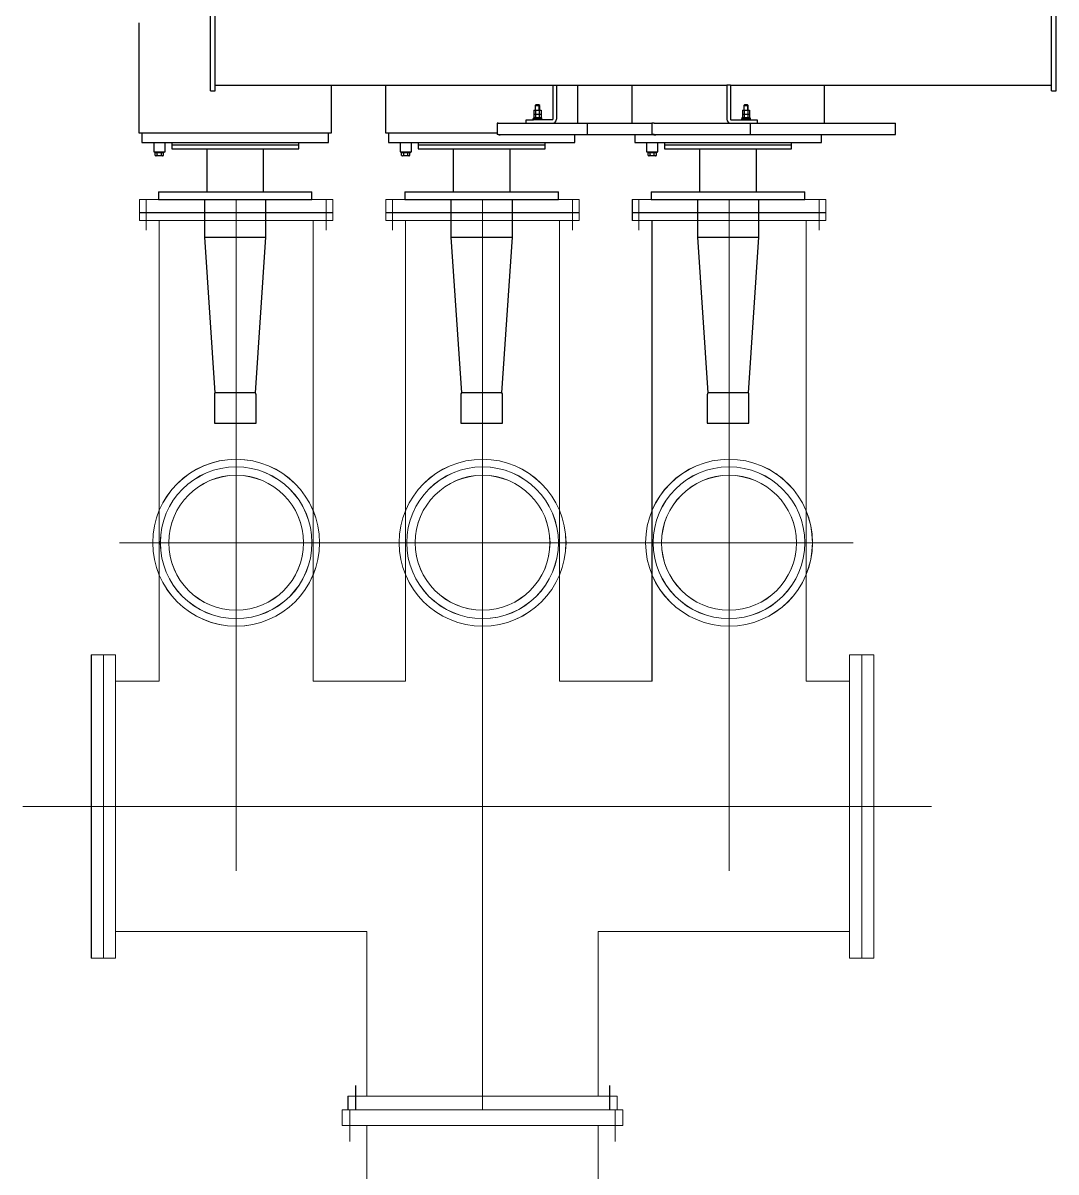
# Model space of a CAD drawing. Header units: millimetres. Extents: x 89978 to 501025, y -351975 to 835730.
# Drawn here: x 149743 to 152468, y -216620 to -213591 of the extents above; entities that cross this region are included whole.
import ezdxf

# ---------------------------------------------------------------- set-up
doc = ezdxf.new("R2010")
doc.units = ezdxf.units.MM
doc.header["$LTSCALE"] = 150
doc.layers.add('------00 Switch Gear_154kV', color=4, linetype='Continuous')
doc.layers.add('------00 Switch Gear_GIS', color=3, linetype='Continuous')

# ---------------------------------------------------------------- blocks, each defined once
blk = doc.blocks.new('X-1F-PLAN$0$top tr')
at = {"layer": '------00 Switch Gear_154kV', "linetype": 'Continuous'}
for p, q in [((321131, 116987.9), (321021, 116987.9)), ((321021, 116987.9), (321021, 116913.4)), ((321131, 116913.4), (321131, 116987.9)), ((321781, 116987.9), (321671, 116987.9)), ((321671, 116987.9), (321671, 116913.4)), ((321781, 116913.4), (321781, 116987.9)), ((322431, 116987.9), (322321, 116987.9)), ((322321, 116987.9), (322321, 116913.4)), ((322431, 116913.4), (322431, 116987.9)), ((321022.6, 116907.9), (320995, 116497.9)), ((321022.6, 116907.9), (321129.5, 116907.9)), ((321157, 116497.9), (321129.5, 116907.9)), ((321672.6, 116907.9), (321645, 116497.9)), ((321672.6, 116907.9), (321779.5, 116907.9)), ((321807, 116497.9), (321779.5, 116907.9)), ((322322.6, 116907.9), (322295, 116497.9)), ((322322.6, 116907.9), (322429.5, 116907.9)), ((322457, 116497.9), (322429.5, 116907.9)), ((321157, 116497.9), (320995, 116497.9)), ((320995, 116497.9), (320995, 116397.9)), ((321157, 116397.9), (321157, 116497.9)), ((321807, 116497.9), (321645, 116497.9)), ((321645, 116497.9), (321645, 116397.9)), ((321807, 116397.9), (321807, 116497.9)), ((322457, 116497.9), (322295, 116497.9)), ((322295, 116497.9), (322295, 116397.9)), ((322457, 116397.9), (322457, 116497.9)), ((321278.5, 116397.9), (320873.5, 116397.9)), ((320873.5, 116397.9), (320873.5, 116377.9)), ((321278.5, 116377.9), (321278.5, 116397.9)), ((321928.5, 116397.9), (321523.5, 116397.9)), ((321523.5, 116397.9), (321523.5, 116377.9)), ((321928.5, 116377.9), (321928.5, 116397.9)), ((322578.5, 116397.9), (322173.5, 116397.9)), ((322173.5, 116397.9), (322173.5, 116377.9)), ((322578.5, 116377.9), (322578.5, 116397.9)), ((321278.5, 116377.9), (320873.5, 116377.9)), ((321001, 116377.9), (321001, 116264.9)), ((321151, 116264.9), (321151, 116377.9)), ((321928.5, 116377.9), (321523.5, 116377.9)), ((321651, 116377.9), (321651, 116264.9)), ((321801, 116264.9), (321801, 116377.9)), ((322578.5, 116377.9), (322173.5, 116377.9)), ((322301, 116377.9), (322301, 116264.9)), ((322451, 116264.9), (322451, 116377.9)), ((321291, 116272.9), (321261, 116272.9)), ((321261, 116272.9), (321261, 116247.9)), ((321264, 116275.2), (321288, 116275.2)), ((321264, 116275.2), (321264, 116272.9)), ((321267, 116283.2), (321265.1, 116282.1)), ((321265.1, 116282.1), (321265.1, 116275.2)), ((321267, 116283.2), (321285, 116283.2)), ((321270.6, 116282.1), (321270.6, 116275.2)), ((321281.5, 116282.1), (321281.5, 116275.2)), ((321287, 116282.1), (321285, 116283.2)), ((321287, 116282.1), (321287, 116275.2)), ((321288, 116272.9), (321288, 116275.2)), ((321291, 116247.9), (321291, 116272.9)), ((321941, 116272.9), (321911, 116272.9)), ((321911, 116272.9), (321911, 116247.9)), ((321914, 116275.2), (321938, 116275.2)), ((321914, 116275.2), (321914, 116272.9)), ((321917, 116283.2), (321915.1, 116282.1)), ((321915.1, 116282.1), (321915.1, 116275.2)), ((321917, 116283.2), (321935, 116283.2)), ((321920.6, 116282.1), (321920.6, 116275.2)), ((321931.5, 116282.1), (321931.5, 116275.2)), ((321937, 116282.1), (321935, 116283.2)), ((321937, 116282.1), (321937, 116275.2)), ((321938, 116272.9), (321938, 116275.2)), ((321941, 116247.9), (321941, 116272.9)), ((322591, 116272.9), (322561, 116272.9)), ((322561, 116272.9), (322561, 116247.9)), ((322564, 116275.2), (322588, 116275.2)), ((322564, 116275.2), (322564, 116272.9)), ((322567, 116283.2), (322565.1, 116282.1)), ((322565.1, 116282.1), (322565.1, 116275.2)), ((322567, 116283.2), (322585, 116283.2)), ((322570.6, 116282.1), (322570.6, 116275.2)), ((322581.5, 116282.1), (322581.5, 116275.2)), ((322587, 116282.1), (322585, 116283.2)), ((322587, 116282.1), (322587, 116275.2)), ((322588, 116272.9), (322588, 116275.2)), ((322591, 116247.9), (322591, 116272.9)), ((321322, 116247.9), (320830, 116247.9)), ((320830, 116247.9), (320830, 116227.9)), ((321243.5, 116264.9), (320908.5, 116264.9)), ((320908.5, 116264.9), (320908.5, 116247.9)), ((321241, 116253.9), (320911, 116253.9)), ((321243.5, 116247.9), (321243.5, 116264.9)), ((321322, 116227.9), (321322, 116247.9)), ((321972, 116247.9), (321480, 116247.9)), ((321480, 116247.9), (321480, 116227.9)), ((321893.5, 116264.9), (321558.5, 116264.9)), ((321558.5, 116264.9), (321558.5, 116247.9)), ((321891, 116253.9), (321561, 116253.9)), ((321893.5, 116247.9), (321893.5, 116264.9)), ((321972, 116222.9), (321972, 116247.9)), ((322622, 116247.9), (322130, 116247.9)), ((322130, 116247.9), (322130, 116222.9)), ((322543.5, 116264.9), (322208.5, 116264.9)), ((322208.5, 116264.9), (322208.5, 116247.9)), ((322541, 116253.9), (322211, 116253.9)), ((322543.5, 116247.9), (322543.5, 116264.9)), ((322622, 116222.9), (322622, 116247.9)), ((320642.2, 116226.9), (320634.2, 116226.9)), ((320634.2, 116226.9), (320634.2, 116196.9)), ((321009.5, 116226.9), (320642.2, 116226.9)), ((320648.6, 116227.9), (320654.6, 116227.9)), ((320648.6, 116227.9), (320648.6, 116226.9)), ((320654.6, 116227.9), (320979.4, 116227.9)), ((320979.4, 116227.9), (320985.4, 116227.9)), ((320985.4, 116227.9), (321108, 116227.9)), ((320985.4, 116226.9), (320985.4, 116227.9)), ((321017.5, 116226.9), (321009.5, 116226.9)), ((321108, 116226.9), (321017.5, 116226.9)), ((321017.5, 116196.9), (321017.5, 116226.9)), ((321108, 116227.9), (321266.4, 116227.9)), ((321271.1, 116226.9), (321108, 116226.9)), ((321271.8, 116227.9), (321266.4, 116227.9)), ((321271.1, 116226.9), (321276.8, 116226.9)), ((321271.8, 116227.9), (321454.1, 116227.9)), ((321271.8, 116226.9), (321271.8, 116227.9)), ((321447.8, 116226.9), (321276.8, 116226.9)), ((321276.8, 116196.9), (321276.8, 116226.9)), ((321588.6, 116226.9), (321447.8, 116226.9)), ((321447.8, 116196.9), (321447.8, 116226.9)), ((321454.1, 116227.9), (321588.6, 116227.9)), ((321454.1, 116227.9), (321454.1, 116226.9)), ((321588.6, 116227.9), (321605.5, 116227.9)), ((321610.4, 116226.9), (321588.6, 116226.9)), ((321605.5, 116227.9), (321677.5, 116227.9)), ((321682.4, 116226.9), (321610.4, 116226.9)), ((321679.9, 116227.9), (321677.5, 116227.9)), ((321679.9, 116226.9), (321679.9, 116227.9)), ((321682.4, 116226.9), (321684.9, 116226.9)), ((321684.9, 116196.9), (321684.9, 116226.9)), ((321980, 116222.9), (321684.9, 116222.9)), ((321980, 116096.9), (321980, 116222.9)), ((322630, 116222.9), (322122, 116222.9)), ((322122, 116222.9), (322122, 116096.9)), ((322630, 115932.9), (322630, 116222.9)), ((320642.2, 116196.9), (320634.2, 116196.9)), ((321009.5, 116196.9), (320642.2, 116196.9)), ((320822, 116196.9), (320822, 116096.9)), ((320998.9, 116187.9), (320998.9, 116196.9)), ((321018.9, 116187.9), (320998.9, 116187.9)), ((321017.5, 116196.9), (321009.5, 116196.9)), ((321016.9, 116187.9), (321016.9, 116185.6)), ((321016.9, 116185.6), (321040.9, 116185.6)), ((321108, 116196.9), (321017.5, 116196.9)), ((321018.2, 116183.1), (321018.2, 116185.6)), ((321018.2, 116183.1), (321039.6, 116183.1)), ((321068.9, 116187.9), (321018.9, 116187.9)), ((321019.4, 116173.1), (321019.4, 116183.1)), ((321024.1, 116173.1), (321024.1, 116183.1)), ((321033.6, 116173.1), (321033.6, 116183.1)), ((321038.4, 116173.1), (321038.4, 116183.1)), ((321039.6, 116183.1), (321039.6, 116185.6)), ((321040.9, 116185.6), (321040.9, 116187.9)), ((321069.9, 116096.9), (321069.9, 116186.9)), ((321078.9, 116096.9), (321078.9, 116186.9)), ((321271.1, 116196.9), (321108, 116196.9)), ((321271.1, 116196.9), (321276.8, 116196.9)), ((321447.8, 116196.9), (321276.8, 116196.9)), ((321330, 116096.9), (321330, 116196.9)), ((321588.6, 116196.9), (321447.8, 116196.9)), ((321472, 116196.9), (321472, 116096.9)), ((321528.9, 116096.9), (321528.9, 116186.9)), ((321537.9, 116096.9), (321537.9, 116186.9)), ((321538.9, 116187.9), (321588.9, 116187.9)), ((321566.9, 116187.9), (321566.9, 116185.6)), ((321566.9, 116185.6), (321590.9, 116185.6)), ((321568.2, 116183.1), (321568.2, 116185.6)), ((321568.2, 116183.1), (321589.6, 116183.1)), ((321569.4, 116173.1), (321569.4, 116183.1)), ((321574.1, 116173.1), (321574.1, 116183.1)), ((321583.6, 116173.1), (321583.6, 116183.1)), ((321588.4, 116173.1), (321588.4, 116183.1)), ((321610.4, 116196.9), (321588.6, 116196.9)), ((321608.9, 116187.9), (321588.9, 116187.9)), ((321589.6, 116183.1), (321589.6, 116185.6)), ((321590.9, 116185.6), (321590.9, 116187.9)), ((321608.9, 116196.9), (321608.9, 116187.9)), ((321682.4, 116196.9), (321610.4, 116196.9)), ((321682.4, 116196.9), (321684.9, 116196.9)), ((321024.1, 116173.1), (321019.4, 116173.1)), ((321024.1, 116173.1), (321019.4, 116173.1)), ((321019.4, 116163.1), (321019.4, 116173.1)), ((321024.1, 116163.1), (321019.4, 116163.1)), ((321022.9, 116163.1), (321022.9, 116150.9)), ((321034.9, 116150.9), (321022.9, 116150.9)), ((321022.9, 116150.9), (321024.9, 116148.9)), ((321023.9, 116163.1), (321023.9, 116149.9)), ((321033.6, 116173.1), (321024.1, 116173.1)), ((321033.6, 116173.1), (321024.1, 116173.1)), ((321024.1, 116163.1), (321024.1, 116173.1)), ((321033.6, 116163.1), (321024.1, 116163.1)), ((321032.9, 116148.9), (321034.9, 116150.9)), ((321038.4, 116173.1), (321033.6, 116173.1)), ((321038.4, 116173.1), (321033.6, 116173.1)), ((321033.6, 116163.1), (321033.6, 116173.1)), ((321038.4, 116163.1), (321033.6, 116163.1)), ((321033.8, 116163.1), (321033.8, 116149.9)), ((321034.9, 116150.9), (321034.9, 116163.1)), ((321038.4, 116163.1), (321038.4, 116173.1)), ((321574.1, 116173.1), (321569.4, 116173.1)), ((321574.1, 116173.1), (321569.4, 116173.1)), ((321569.4, 116163.1), (321569.4, 116173.1)), ((321574.1, 116163.1), (321569.4, 116163.1)), ((321572.9, 116163.1), (321572.9, 116150.9)), ((321584.9, 116150.9), (321572.9, 116150.9)), ((321572.9, 116150.9), (321574.9, 116148.9)), ((321573.9, 116163.1), (321573.9, 116149.9)), ((321583.6, 116173.1), (321574.1, 116173.1)), ((321583.6, 116173.1), (321574.1, 116173.1)), ((321574.1, 116163.1), (321574.1, 116173.1)), ((321583.6, 116163.1), (321574.1, 116163.1)), ((321582.9, 116148.9), (321584.9, 116150.9)), ((321588.4, 116173.1), (321583.6, 116173.1)), ((321588.4, 116173.1), (321583.6, 116173.1)), ((321583.6, 116163.1), (321583.6, 116173.1)), ((321588.4, 116163.1), (321583.6, 116163.1)), ((321583.8, 116163.1), (321583.8, 116149.9)), ((321584.9, 116150.9), (321584.9, 116163.1)), ((321588.4, 116163.1), (321588.4, 116173.1)), ((321024.9, 116148.9), (321032.9, 116148.9)), ((321574.9, 116148.9), (321582.9, 116148.9)), ((320211, 116111.9), (320211, 114743.9)), ((320223, 116111.9), (320211, 116111.9)), ((320223, 116111.9), (320223, 114743.9)), ((321069.9, 116096.9), (320223, 116096.9)), ((321069.9, 116096.9), (321078.9, 116096.9)), ((321528.9, 116096.9), (321078.9, 116096.9)), ((321537.9, 116096.9), (321528.9, 116096.9)), ((322429, 116096.9), (321537.9, 116096.9)), ((322429, 116111.9), (322429, 114743.9)), ((322441, 116111.9), (322429, 116111.9)), ((322441, 116111.9), (322441, 114743.9))]:
    blk.add_line(p, q, dxfattribs=at)
for centre, radius, start, end in [((321031, 116913.4), 10, 180, 212.7707), ((321121, 116913.4), 10, 327.2293, 0), ((321681, 116913.4), 10, 180, 212.7707), ((321771, 116913.4), 10, 327.2293, 0), ((322331, 116913.4), 10, 180, 212.7707), ((322421, 116913.4), 10, 327.2293, 0), ((321267.8, 116278), 4.91, 56.0412, 123.9588), ((321284.3, 116278), 4.91, 56.0412, 123.9588), ((321917.8, 116278), 4.91, 56.0412, 123.9588), ((321934.3, 116278), 4.91, 56.0412, 123.9588), ((322567.8, 116278), 4.91, 56.0412, 123.9588), ((322584.3, 116278), 4.91, 56.0412, 123.9588), ((321068.9, 116186.9), 10, 0, 90), ((321068.9, 116186.9), 1, 0, 90), ((321538.9, 116186.9), 10, 90, 180), ((321538.9, 116186.9), 1, 90, 180)]:
    blk.add_arc(centre, radius, start, end, dxfattribs=at)
for points in [[(321270.6, 116282.1), (321271.5, 116282.4), (321272.4, 116282.6), (321274.2, 116282.9), (321275.1, 116283), (321276.5, 116283), (321277, 116282.9), (321277.9, 116282.9), (321278.4, 116282.8), (321279.7, 116282.6), (321280.6, 116282.4), (321281.5, 116282.1)], [(321920.6, 116282.1), (321921.5, 116282.4), (321922.4, 116282.6), (321924.2, 116282.9), (321925.1, 116283), (321926.5, 116283), (321927, 116282.9), (321927.9, 116282.9), (321928.4, 116282.8), (321929.7, 116282.6), (321930.6, 116282.4), (321931.5, 116282.1)], [(322570.6, 116282.1), (322571.5, 116282.4), (322572.4, 116282.6), (322574.2, 116282.9), (322575.1, 116283), (322576.5, 116283), (322577, 116282.9), (322577.9, 116282.9), (322578.4, 116282.8), (322579.7, 116282.6), (322580.6, 116282.4), (322581.5, 116282.1)]]:
    blk.add_open_spline(points, degree=3, knots=[0, 0, 0, 0, 0.25, 0.25, 0.5, 0.5, 0.625, 0.625, 0.75, 0.75, 1, 1, 1, 1], dxfattribs=at)
blk = doc.blocks.new('X-1F-PLAN$0$GIS(2)')
at = {"layer": '------00 Switch Gear_GIS', "linetype": 'Continuous', "lineweight": 13}
for p, q in [((12973.3, 9157.6), (12973.3, 9213.6)), ((12973.3, 9213.6), (13483.3, 9213.6)), ((12990.8, 9132.1), (12990.8, 9213.6)), ((13403.3, 9213.5), (13053.3, 9213.5)), ((13228.3, 7443.7), (13228.3, 9213.6)), ((13465.8, 9132.1), (13465.8, 9213.6)), ((13483.3, 9157.6), (13483.3, 9213.6)), ((13623.3, 9157.6), (13623.3, 9213.6)), ((13623.3, 9213.6), (14133.3, 9213.6)), ((13640.8, 9132.1), (13640.8, 9213.6)), ((14053.3, 9213.5), (13703.3, 9213.5)), ((13878.3, 6813.6), (13878.3, 9213.6)), ((14115.8, 9132.1), (14115.8, 9213.6)), ((14133.3, 9157.6), (14133.3, 9213.6)), ((14273.3, 9157.6), (14273.3, 9213.6)), ((14273.3, 9213.6), (14783.3, 9213.6)), ((14290.8, 9132.1), (14290.8, 9213.6)), ((14703.3, 9213.5), (14353.3, 9213.5)), ((14528.3, 7443.7), (14528.3, 9213.6)), ((14765.8, 9132.1), (14765.8, 9213.6)), ((14783.3, 9157.6), (14783.3, 9213.6)), ((12973.3, 9178.6), (13483.3, 9178.6)), ((13623.3, 9178.6), (14133.3, 9178.6)), ((14273.3, 9178.6), (14783.3, 9178.6)), ((12973.3, 9157.6), (13483.3, 9157.6)), ((13025.1, 9157.6), (13025.1, 7943.6)), ((13431.5, 9157.6), (13431.5, 7943.6)), ((13623.3, 9157.6), (14133.3, 9157.6)), ((13675.1, 9157.6), (13675.1, 7943.6)), ((14081.5, 9157.6), (14081.5, 7943.6)), ((14273.3, 9157.6), (14783.3, 9157.6)), ((14325.1, 9157.6), (14325.1, 7943.6)), ((14731.5, 9157.6), (14731.5, 7943.6)), ((14856, 8308.6), (12920.5, 8308.6)), ((12846.3, 7213.8), (12846.3, 8013.4)), ((12846.3, 8013.4), (12910.3, 8013.4)), ((12878.3, 7213.8), (12878.3, 8013.4)), ((12910.3, 7213.8), (12910.3, 8013.4)), ((14846.3, 7213.7), (14846.3, 8013.3)), ((14846.3, 8013.3), (14910.3, 8013.3)), ((14878.3, 7213.7), (14878.3, 8013.3)), ((14910.3, 7213.7), (14910.3, 8013.3)), ((13025.1, 7943.6), (12910.3, 7943.6)), ((13675.1, 7943.6), (13431.5, 7943.6)), ((14325.1, 7943.6), (14081.5, 7943.6)), ((14846.3, 7943.6), (14731.5, 7943.6)), ((15062.8, 7613.6), (12666, 7613.6)), ((12910.3, 7283.6), (13573.3, 7283.6)), ((13573.3, 7283.6), (13573.3, 6849.6)), ((14183.3, 7283.6), (14183.3, 6849.6)), ((14846.3, 7283.6), (14183.3, 7283.6)), ((12910.3, 7213.8), (12846.3, 7213.8)), ((14846.3, 7213.7), (14910.3, 7213.7)), ((13543.5, 6813.6), (13543.5, 6878.1)), ((14213.5, 6813.6), (14213.5, 6878.1)), ((13523.3, 6813.6), (13523.3, 6849.6)), ((14233.3, 6849.6), (13523.3, 6849.6)), ((14233.3, 6813.6), (14233.3, 6849.6)), ((13508.3, 6813.6), (14248.3, 6813.6)), ((13508.3, 6813.6), (13508.3, 6772.6)), ((14233.3, 6813.6), (13523.3, 6813.6)), ((13527.9, 6813.6), (13527.9, 6730.5)), ((14227.9, 6813.6), (14227.9, 6730.5)), ((14248.3, 6813.6), (14248.3, 6772.6)), ((13508.3, 6772.6), (14248.3, 6772.6)), ((13573.3, 6772.6), (13573.3, 5654.6)), ((14183.3, 6772.6), (14183.3, 5654.6))]:
    blk.add_line(p, q, dxfattribs=at)
for centre, radius in [((13228.3, 8308.6), 220), ((13878.3, 8308.6), 220), ((14528.3, 8308.6), 220), ((13228.3, 8308.6), 200), ((13228.3, 8308.6), 177.8), ((13878.3, 8308.6), 200), ((13878.3, 8308.6), 177.8), ((14528.3, 8308.6), 200), ((14528.3, 8308.6), 177.8)]:
    blk.add_circle(centre, radius, dxfattribs=at)

msp = doc.modelspace()

# ---------------------------------------------------------------- linework, layer by layer
at = {"layer": '------00 Switch Gear_GIS', "linetype": 'Continuous', "lineweight": 13}
for p, q in [((150050.6, -214112.1), (150050.6, -214056.1)), ((150050.6, -214056.1), (150560.6, -214056.1)), ((150068.1, -214137.6), (150068.1, -214056.1)), ((150480.6, -214056.1), (150130.6, -214056.1)), ((150305.6, -215825.9), (150305.6, -214056.1)), ((150543.1, -214137.6), (150543.1, -214056.1)), ((150560.6, -214112.1), (150560.6, -214056.1)), ((150700.6, -214112.1), (150700.6, -214056.1)), ((150700.6, -214056.1), (151210.6, -214056.1)), ((150718.1, -214137.6), (150718.1, -214056.1)), ((151130.6, -214056.1), (150780.6, -214056.1)), ((150955.6, -216456.1), (150955.6, -214056.1)), ((151193.1, -214137.6), (151193.1, -214056.1)), ((151210.6, -214112.1), (151210.6, -214056.1)), ((151350.6, -214112.1), (151350.6, -214056.1)), ((151350.6, -214056.1), (151860.6, -214056.1)), ((151368.1, -214137.6), (151368.1, -214056.1)), ((151780.6, -214056.1), (151430.6, -214056.1)), ((151605.6, -215825.9), (151605.6, -214056.1)), ((151843.1, -214137.6), (151843.1, -214056.1)), ((151860.6, -214112.1), (151860.6, -214056.1)), ((150050.6, -214091.1), (150560.6, -214091.1)), ((150700.6, -214091.1), (151210.6, -214091.1)), ((151350.6, -214091.1), (151860.6, -214091.1)), ((150050.6, -214112.1), (150560.6, -214112.1)), ((150102.4, -214112.1), (150102.4, -215326.1)), ((150508.8, -214112.1), (150508.8, -215326.1)), ((150700.6, -214112.1), (151210.6, -214112.1)), ((150752.4, -214112.1), (150752.4, -215326.1)), ((151158.8, -214112.1), (151158.8, -215326.1)), ((151350.6, -214112.1), (151860.6, -214112.1)), ((151402.4, -214112.1), (151402.4, -215326.1)), ((151808.8, -214112.1), (151808.8, -215326.1)), ((151933.2, -214961.1), (149997.8, -214961.1)), ((149923.6, -216055.9), (149923.6, -215256.3)), ((149923.6, -215256.3), (149987.6, -215256.3)), ((149955.6, -216055.9), (149955.6, -215256.3)), ((149987.6, -216055.9), (149987.6, -215256.3)), ((151923.6, -216055.9), (151923.6, -215256.3)), ((151923.6, -215256.3), (151987.6, -215256.3)), ((151955.6, -216055.9), (151955.6, -215256.3)), ((151987.6, -216055.9), (151987.6, -215256.3)), ((150102.4, -215326.1), (149987.6, -215326.1)), ((150752.4, -215326.1), (150508.8, -215326.1)), ((151402.4, -215326.1), (151158.8, -215326.1)), ((151923.6, -215326.1), (151808.8, -215326.1)), ((152140, -215656.1), (149743.3, -215656.1)), ((149987.6, -215986.1), (150650.6, -215986.1)), ((150650.6, -215986), (150650.6, -216420)), ((151260.6, -215986), (151260.6, -216420)), ((151923.6, -215986.1), (151260.6, -215986.1)), ((149987.6, -216055.9), (149923.6, -216055.9)), ((151923.6, -216055.9), (151987.6, -216055.9)), ((150620.8, -216456.1), (150620.8, -216391.5)), ((151290.8, -216456.1), (151290.8, -216391.5)), ((150600.6, -216456.1), (150600.6, -216420.1)), ((151310.6, -216420.1), (150600.6, -216420.1)), ((151310.6, -216456.1), (151310.6, -216420.1)), ((150585.6, -216456.1), (151325.6, -216456.1)), ((150585.6, -216456.1), (150585.6, -216497.1)), ((151310.6, -216456.1), (150600.6, -216456.1)), ((150605.2, -216456.1), (150605.2, -216539.1)), ((151305.2, -216456.1), (151305.2, -216539.1)), ((151325.6, -216456.1), (151325.6, -216497.1)), ((150585.6, -216497.1), (151325.6, -216497.1)), ((150650.6, -216497.1), (150650.6, -217615)), ((151260.6, -216497.1), (151260.6, -217615))]:
    msp.add_line(p, q, dxfattribs=at)
for centre, radius in [((150305.6, -214961.1), 220), ((150305.6, -214961.1), 200), ((150955.6, -214961.1), 220), ((150955.6, -214961.1), 200), ((151605.6, -214961.1), 220), ((151605.6, -214961.1), 200), ((150305.6, -214961.1), 177.8), ((150955.6, -214961.1), 177.8), ((151605.6, -214961.1), 177.8)]:
    msp.add_circle(centre, radius, dxfattribs=at)

# ---------------------------------------------------------------- block references
at = {"layer": '------00 Switch Gear_154kV', "color": 4, "rotation": 180}
msp.add_blockref('X-1F-PLAN$0$top tr', (472679.1, -97658.1), dxfattribs=at)
msp.add_blockref('X-1F-PLAN$0$top tr', (472679.1, -97658.1), dxfattribs=at)
at = {"layer": '------00 Switch Gear_GIS', "color": 3}
msp.add_blockref('X-1F-PLAN$0$GIS(2)', (137077.2, -223269.6), dxfattribs=at)

doc.saveas('drawing.dxf')
